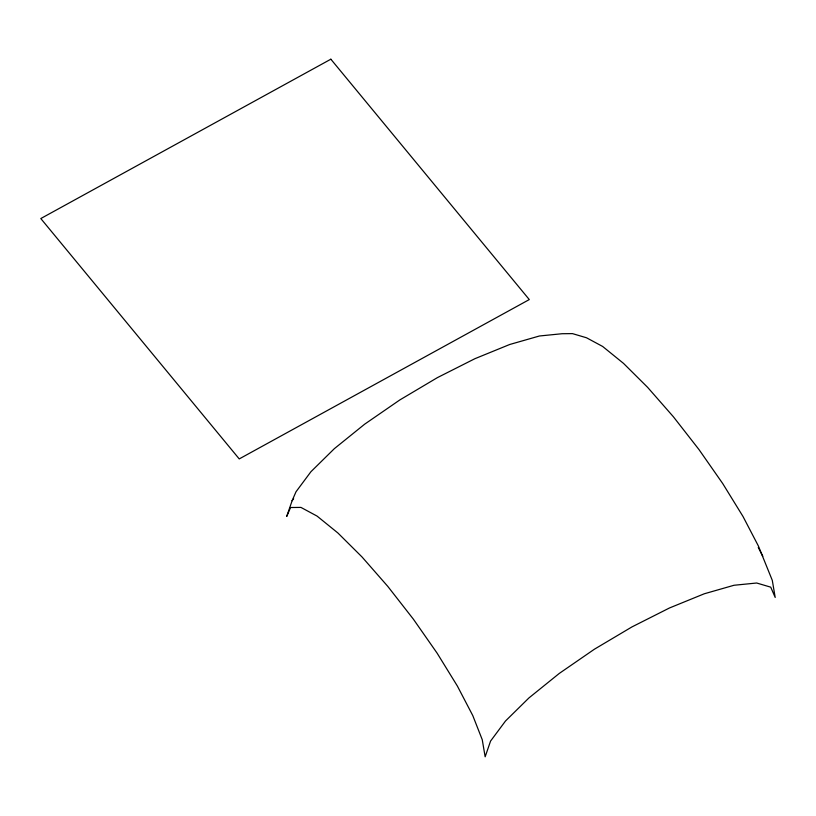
<?xml version="1.0" encoding="UTF-8"?>
<svg xmlns="http://www.w3.org/2000/svg" width="816" height="816" viewBox="0 0 816 816"><rect width="100%" height="100%" fill="white"/><g stroke="black" fill="none" stroke-linecap="round" stroke-linejoin="round"><path stroke-width="1.22" d="M292.128 500.708L286.712 516.426L290.567 507.521L300.931 507.409L317.077 516.1L337.916 533.001L362.029 556.971L387.773 586.367L413.386 619.181L437.131 653.188L457.388 686.062L472.78 715.571L482.246 739.694L485.153 756.799L490.569 741.081L505.502 720.997L528.931 697.935L559.256 673.445L594.415 649.21L632.012 626.882L669.487 607.971L704.279 593.783L734.023 585.266L756.687 583.012L770.732 587.163L775.2 597.455L772.293 580.36L758.36 545.945L742.978 516.436L722.721 483.562L698.975 449.555L673.363 416.741L647.618 387.345L623.506 363.375L602.667 346.474L586.51 337.773L572.475 333.622L562.112 333.724L539.447 335.988L509.704 344.495L474.912 358.693L437.437 377.604L399.84 399.932L364.681 424.167L334.356 448.657L310.927 471.719L295.994 491.793L292.128 500.708L293.627 498.698M758.268 547.495L762.827 556.237M330.847 59.201L40.8 218.545L239.231 458.918L529.288 299.574L330.847 59.201"/></g></svg>
